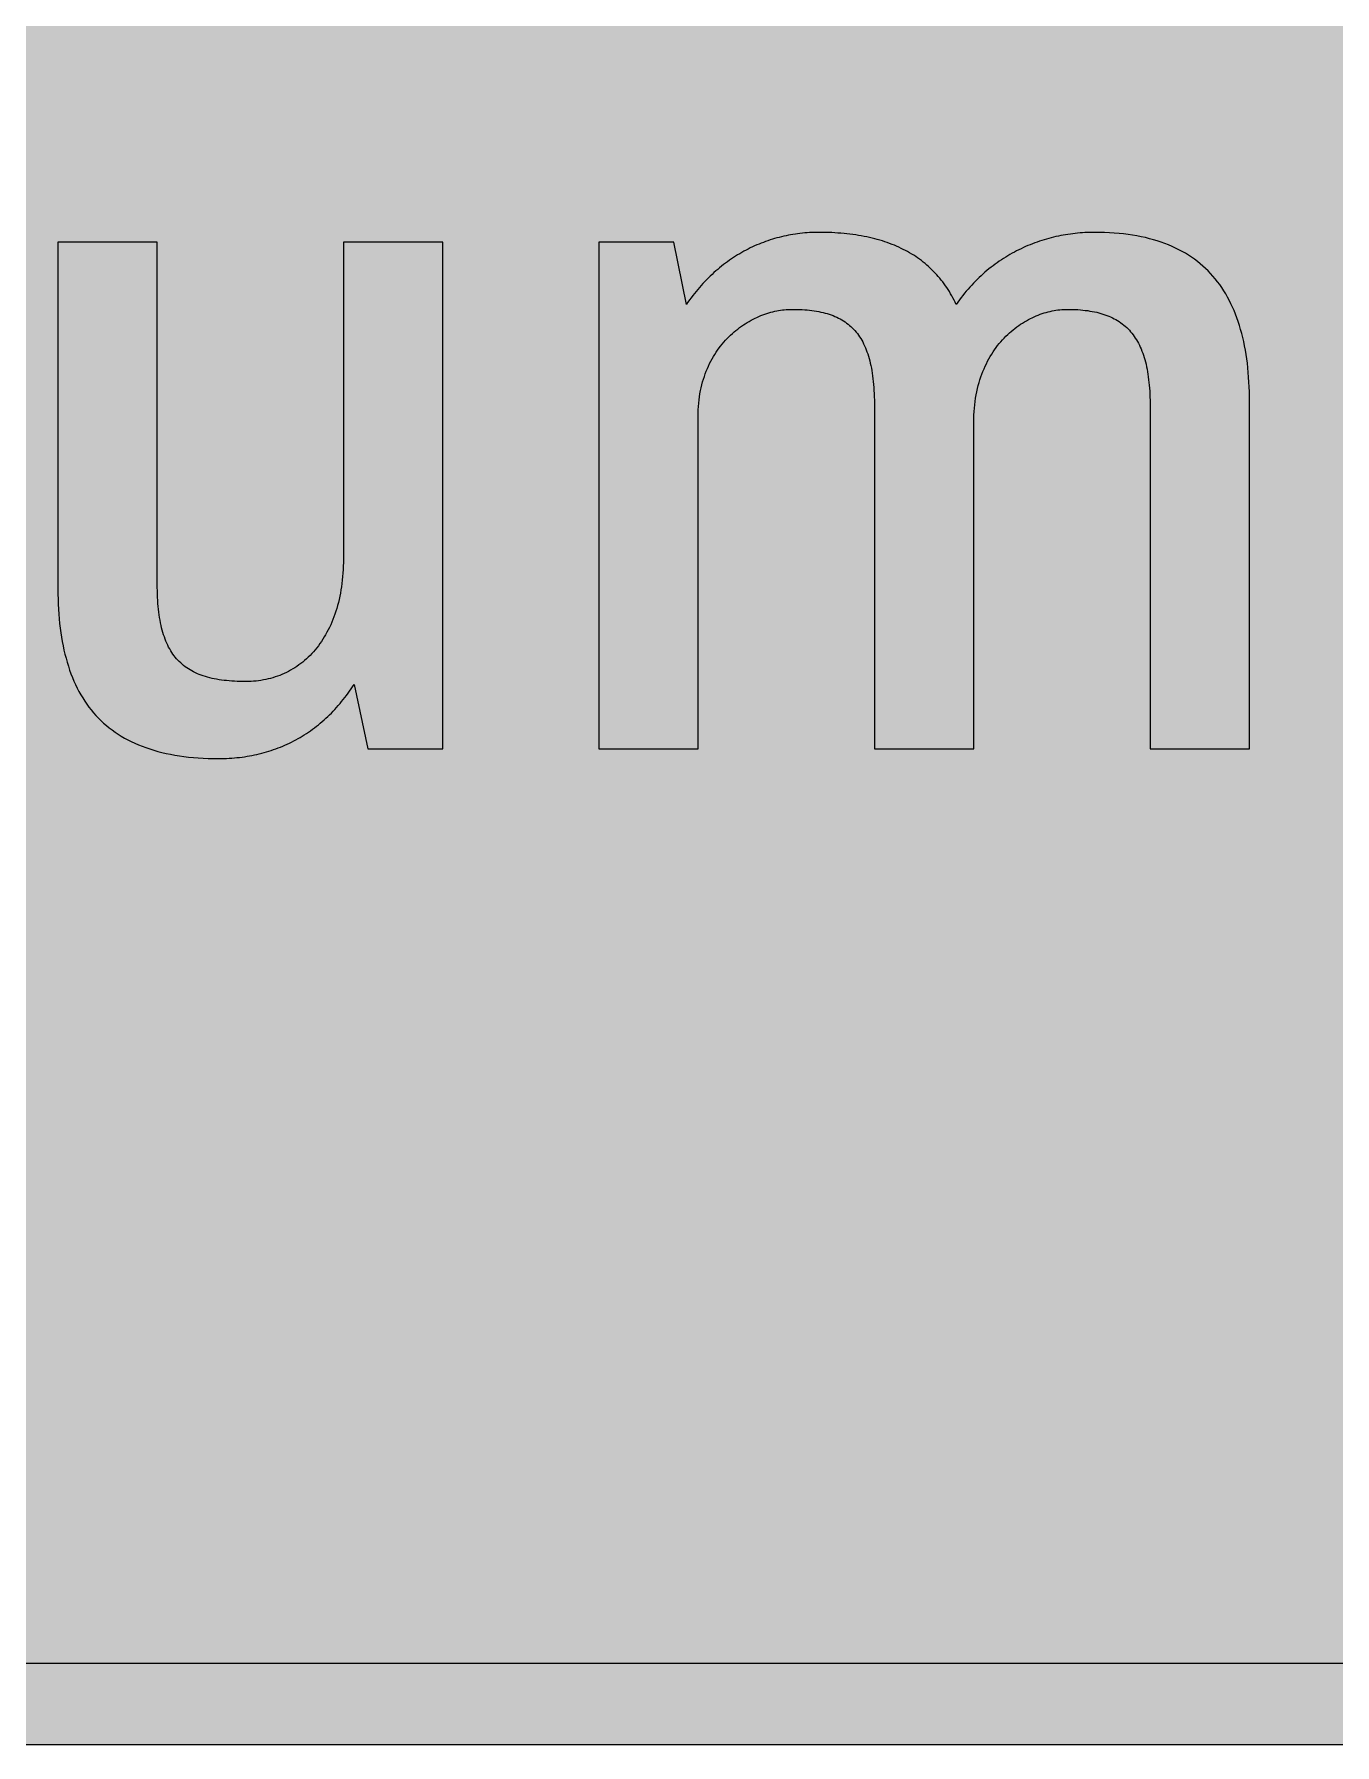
# Model space of a CAD drawing. Header units: millimetres. Extents: x 0 to 318, y 0 to 212.
# Drawn here: x 70 to 154.7, y 0.1 to 111.5 of the extents above; entities that cross this region are included whole.
import ezdxf

# ---------------------------------------------------------------- set-up
doc = ezdxf.new("R2010")
doc.units = ezdxf.units.MM

msp = doc.modelspace()

# ---------------------------------------------------------------- hatches: boundary and pattern name
for color, points in [(254, [(14.1633, 0.0536), (13.9878, 0.0533), (13.8125, 0.0559), (13.6373, 0.061), (13.462, 0.0686), (13.2893, 0.0787), (13.114, 0.0914), (12.9413, 0.1041), (12.7686, 0.1219), (12.5959, 0.1397), (12.4231, 0.16), (12.2504, 0.1829), (12.0777, 0.2057), (11.9075, 0.2337), (11.7373, 0.2616), (11.5672, 0.2921), (11.397, 0.3251), (11.2268, 0.3607), (11.0592, 0.3988), (10.8915, 0.4369), (10.7239, 0.4775), (10.5562, 0.5207), (10.3886, 0.5664), (10.2235, 0.6121), (10.0584, 0.6629), (9.8933, 0.7137), (9.7307, 0.7671), (9.5682, 0.8204), (9.4056, 0.8788), (9.2431, 0.9373), (9.083, 0.9982), (8.923, 1.0617), (8.763, 1.1252), (8.6055, 1.1938), (8.4455, 1.2624), (8.2906, 1.331), (8.1331, 1.4046), (7.9781, 1.4783), (7.8232, 1.5545), (7.6708, 1.6332), (7.5184, 1.7145), (7.366, 1.7958), (7.2161, 1.8796), (7.0663, 1.966), (6.919, 2.0523), (6.7716, 2.1438), (6.6243, 2.2352), (6.4795, 2.3266), (6.3348, 2.4232), (6.19, 2.5197), (6.0477, 2.6187), (5.908, 2.7178), (5.7683, 2.8194), (5.6286, 2.9235), (5.4915, 3.0302), (5.3543, 3.1369), (5.2197, 3.2461), (5.0851, 3.3579), (4.953, 3.4722), (4.8209, 3.5865), (4.6914, 3.7033), (4.5644, 3.8202), (4.4348, 3.9395), (4.3104, 4.0615), (4.1859, 4.1859), (4.0615, 4.3104), (3.9395, 4.4348), (3.8202, 4.5618), (3.7033, 4.6914), (3.5865, 4.8209), (3.4722, 4.953), (3.3579, 5.0851), (3.2487, 5.2197), (3.1369, 5.3543), (3.0302, 5.4915), (2.9235, 5.6286), (2.8194, 5.7683), (2.7178, 5.908), (2.6187, 6.0477), (2.5197, 6.19), (2.4232, 6.3348), (2.3266, 6.477), (2.2352, 6.6243), (2.1438, 6.7691), (2.0523, 6.9164), (1.966, 7.0663), (1.8796, 7.2161), (1.7958, 7.366), (1.7145, 7.5184), (1.6332, 7.6708), (1.5545, 7.8232), (1.4783, 7.9781), (1.4046, 8.1331), (1.331, 8.2906), (1.2598, 8.4455), (1.1913, 8.603), (1.1252, 8.763), (1.0592, 8.923), (0.9982, 9.083), (0.9373, 9.2431), (0.8763, 9.4056), (0.8204, 9.5682), (0.7645, 9.7307), (0.7112, 9.8933), (0.6604, 10.0584), (0.6121, 10.2235), (0.5639, 10.3911), (0.5207, 10.5562), (0.4775, 10.7239), (0.4343, 10.8915), (0.3962, 11.0592), (0.3607, 11.2268), (0.3251, 11.397), (0.2921, 11.5672), (0.2616, 11.7373), (0.2311, 11.9075), (0.2057, 12.0802), (0.1803, 12.2504), (0.1575, 12.4231), (0.1372, 12.5959), (0.1194, 12.7686), (0.1041, 12.9413), (0.0889, 13.1166), (0.0787, 13.2893), (0.0686, 13.4645), (0.061, 13.6373), (0.0559, 13.8125), (0.0508, 13.9878), (0.0508, 14.163), (0.0522, 197.6092), (0.0508, 197.7822), (0.0559, 197.9574), (0.061, 198.1327), (0.0686, 198.308), (0.0787, 198.4807), (0.0889, 198.6559), (0.1041, 198.8287), (0.1194, 199.0014), (0.1372, 199.1741), (0.1575, 199.3468), (0.1803, 199.5195), (0.2057, 199.6923), (0.2311, 199.8624), (0.2616, 200.0326), (0.2921, 200.2028), (0.3251, 200.373), (0.3607, 200.5432), (0.3962, 200.7108), (0.4343, 200.8784), (0.4775, 201.0461), (0.5207, 201.2137), (0.5639, 201.3814), (0.6121, 201.5465), (0.6604, 201.7116), (0.7112, 201.8767), (0.7645, 202.0392), (0.8204, 202.2018), (0.8763, 202.3643), (0.9373, 202.5269), (0.9982, 202.6869), (1.0592, 202.8469), (1.1252, 203.007), (1.1913, 203.1644), (1.2598, 203.3245), (1.331, 203.4794), (1.4046, 203.6369), (1.4783, 203.7918), (1.5545, 203.9468), (1.6332, 204.0992), (1.7145, 204.2516), (1.7958, 204.404), (1.8796, 204.5538), (1.966, 204.7037), (2.0523, 204.851), (2.1438, 204.9983), (2.2352, 205.1456), (2.3266, 205.2904), (2.4232, 205.4352), (2.5197, 205.58), (2.6187, 205.7222), (2.7178, 205.8619), (2.8194, 206.0016), (2.9235, 206.1413), (3.0302, 206.2785), (3.1369, 206.4156), (3.2487, 206.5503), (3.3579, 206.6849), (3.4722, 206.817), (3.5865, 206.949), (3.7033, 207.0786), (3.8202, 207.2056), (3.9395, 207.3351), (4.0615, 207.4596), (4.1859, 207.584), (4.3104, 207.7085), (4.4348, 207.8304), (4.5644, 207.9498), (4.6914, 208.0666), (4.8209, 208.1835), (4.953, 208.2978), (5.0851, 208.4121), (5.2197, 208.5213), (5.3543, 208.6331), (5.4915, 208.7397), (5.6286, 208.8464), (5.7683, 208.9506), (5.908, 209.0522), (6.0477, 209.1512), (6.19, 209.2503), (6.3348, 209.3468), (6.4795, 209.4433), (6.6243, 209.5348), (6.7716, 209.6262), (6.919, 209.7176), (7.0663, 209.804), (7.2161, 209.8904), (7.366, 209.9742), (7.5184, 210.0555), (7.6708, 210.1367), (7.8232, 210.2155), (7.9781, 210.2917), (8.1331, 210.3653), (8.2906, 210.439), (8.4455, 210.5101), (8.6055, 210.5787), (8.763, 210.6447), (8.923, 210.7108), (9.083, 210.7717), (9.2431, 210.8327), (9.4056, 210.8937), (9.5682, 210.9495), (9.7307, 211.0054), (9.8933, 211.0588), (10.0584, 211.1096), (10.2235, 211.1578), (10.3886, 211.2061), (10.5562, 211.2493), (10.7239, 211.2924), (10.8915, 211.3356), (11.0592, 211.3737), (11.2268, 211.4093), (11.397, 211.4448), (11.5672, 211.4779), (11.7373, 211.5083), (11.9075, 211.5388), (12.0777, 211.5642), (12.2504, 211.5896), (12.4231, 211.6125), (12.5959, 211.6328), (12.7686, 211.6506), (12.9413, 211.6658), (13.114, 211.6811), (13.2893, 211.6912), (13.462, 211.7014), (13.6373, 211.709), (13.8125, 211.7141), (13.9878, 211.7192), (14.163, 211.7192), (303.4411, 211.7203), (303.6164, 211.7192), (303.7891, 211.7141), (303.9643, 211.709), (304.1396, 211.7014), (304.3149, 211.6912), (304.4876, 211.6811), (304.6603, 211.6658), (304.8356, 211.6506), (305.0083, 211.6328), (305.181, 211.6125), (305.3512, 211.5896), (305.5239, 211.5642), (305.6941, 211.5388), (305.8668, 211.5083), (306.037, 211.4779), (306.2072, 211.4448), (306.3748, 211.4093), (306.545, 211.3737), (306.7126, 211.3356), (306.8803, 211.2924), (307.0479, 211.2493), (307.213, 211.2061), (307.3781, 211.1578), (307.5432, 211.1096), (307.7083, 211.0588), (307.8734, 211.0054), (308.036, 210.9495), (308.1985, 210.8937), (308.3611, 210.8327), (308.5211, 210.7717), (308.6811, 210.7108), (308.8411, 210.6447), (308.9986, 210.5787), (309.1561, 210.5101), (309.3136, 210.439), (309.4711, 210.3653), (309.626, 210.2917), (309.7784, 210.2155), (309.9333, 210.1367), (310.0857, 210.0555), (310.2381, 209.9742), (310.388, 209.8904), (310.5379, 209.804), (310.6852, 209.7176), (310.8325, 209.6262), (310.9798, 209.5348), (311.1246, 209.4433), (311.2694, 209.3468), (311.4116, 209.2503), (311.5539, 209.1512), (311.6961, 209.0522), (311.8358, 208.9506), (311.9755, 208.8464), (312.1127, 208.7397), (312.2473, 208.6331), (312.3844, 208.5213), (312.5165, 208.4121), (312.6511, 208.2978), (312.7807, 208.1835), (312.9128, 208.0666), (313.0398, 207.9498), (313.1668, 207.8304), (313.2938, 207.7085), (313.4182, 207.584), (313.5427, 207.4596), (313.6621, 207.3351), (313.784, 207.2056), (313.9008, 207.0786), (314.0177, 206.949), (314.132, 206.817), (314.2463, 206.6849), (314.3555, 206.5503), (314.4647, 206.4156), (314.5739, 206.2785), (314.6781, 206.1413), (314.7822, 206.0016), (314.8863, 205.8619), (314.9854, 205.7222), (315.0845, 205.58), (315.181, 205.4352), (315.275, 205.2904), (315.3689, 205.1456), (315.4604, 204.9983), (315.5493, 204.851), (315.6382, 204.7037), (315.7245, 204.5538), (315.8084, 204.404), (315.8896, 204.2516), (315.9684, 204.0992), (316.0471, 203.9468), (316.1233, 203.7918), (316.1995, 203.6369), (316.2706, 203.4794), (316.3418, 203.3245), (316.4103, 203.1644), (316.4764, 203.007), (316.5424, 202.8469), (316.6059, 202.6869), (316.6669, 202.5269), (316.7253, 202.3643), (316.7812, 202.2018), (316.8371, 202.0392), (316.8904, 201.8767), (316.9412, 201.7116), (316.9895, 201.5465), (317.0377, 201.3814), (317.0834, 201.2137), (317.1266, 201.0461), (317.1673, 200.8784), (317.2054, 200.7108), (317.2435, 200.5432), (317.2765, 200.373), (317.3095, 200.2028), (317.34, 200.0326), (317.3705, 199.8624), (317.3959, 199.6923), (317.4213, 199.5195), (317.4441, 199.3468), (317.4644, 199.1741), (317.4822, 199.0014), (317.4975, 198.8287), (317.5127, 198.6559), (317.5229, 198.4807), (317.533, 198.308), (317.5406, 198.1327), (317.5457, 197.9574), (317.5508, 197.7822), (317.5508, 197.6069), (317.5522, 14.1647), (317.5508, 13.9878), (317.5457, 13.8125), (317.5406, 13.6373), (317.533, 13.4645), (317.5229, 13.2893), (317.5127, 13.1166), (317.4975, 12.9413), (317.4822, 12.7686), (317.4644, 12.5959), (317.4441, 12.4231), (317.4213, 12.2504), (317.3959, 12.0802), (317.3705, 11.9075), (317.34, 11.7373), (317.3095, 11.5672), (317.2765, 11.397), (317.2435, 11.2268), (317.2054, 11.0592), (317.1673, 10.8915), (317.1266, 10.7239), (317.0834, 10.5562), (317.0377, 10.3911), (316.9895, 10.2235), (316.9412, 10.0584), (316.8904, 9.8933), (316.8371, 9.7307), (316.7812, 9.5682), (316.7253, 9.4056), (316.6669, 9.2431), (316.6059, 9.083), (316.5424, 8.923), (316.4764, 8.763), (316.4103, 8.603), (316.3418, 8.4455), (316.2706, 8.2906), (316.1995, 8.1331), (316.1233, 7.9781), (316.0471, 7.8232), (315.9684, 7.6708), (315.8896, 7.5184), (315.8084, 7.366), (315.7245, 7.2161), (315.6382, 7.0663), (315.5493, 6.9164), (315.4604, 6.7691), (315.3689, 6.6243), (315.275, 6.477), (315.181, 6.3348), (315.0845, 6.19), (314.9854, 6.0477), (314.8863, 5.908), (314.7822, 5.7683), (314.6781, 5.6286), (314.5739, 5.4915), (314.4647, 5.3543), (314.3555, 5.2197), (314.2463, 5.0851), (314.132, 4.953), (314.0177, 4.8209), (313.9008, 4.6914), (313.784, 4.5618), (313.6621, 4.4348), (313.5427, 4.3104), (313.4182, 4.1859), (313.2938, 4.0615), (313.1668, 3.9395), (313.0398, 3.8202), (312.9128, 3.7033), (312.7807, 3.5865), (312.6511, 3.4722), (312.5165, 3.3579), (312.3844, 3.2461), (312.2473, 3.1369), (312.1127, 3.0302), (311.9755, 2.9235), (311.8358, 2.8194), (311.6961, 2.7178), (311.5539, 2.6187), (311.4116, 2.5197), (311.2694, 2.4232), (311.1246, 2.3266), (310.9798, 2.2352), (310.8325, 2.1438), (310.6852, 2.0523), (310.5379, 1.966), (310.388, 1.8796), (310.2381, 1.7958), (310.0857, 1.7145), (309.9333, 1.6332), (309.7784, 1.5545), (309.626, 1.4783), (309.4711, 1.4046), (309.3136, 1.331), (309.1561, 1.2624), (308.9986, 1.1938), (308.8411, 1.1252), (308.6811, 1.0617), (308.5211, 0.9982), (308.3611, 0.9373), (308.1985, 0.8788), (308.036, 0.8204), (307.8734, 0.7671), (307.7083, 0.7137), (307.5432, 0.6629), (307.3781, 0.6121), (307.213, 0.5664), (307.0479, 0.5207), (306.8803, 0.4775), (306.7126, 0.4369), (306.545, 0.3988), (306.3748, 0.3607), (306.2072, 0.3251), (306.037, 0.2921), (305.8668, 0.2616), (305.6941, 0.2337), (305.5239, 0.2057), (305.3512, 0.1829), (305.181, 0.16), (305.0083, 0.1397), (304.8356, 0.1219), (304.6603, 0.1041), (304.4876, 0.0914), (304.3149, 0.0787), (304.1396, 0.0686), (303.9643, 0.061), (303.7891, 0.0559), (303.6164, 0.0533), (303.4411, 0.0533)]), (144, [(14.1633, 5.3453), (13.9344, 5.3467), (13.7084, 5.3543), (13.4849, 5.3696), (13.2613, 5.3899), (13.0378, 5.4153), (12.8194, 5.4458), (12.6009, 5.4813), (12.385, 5.522), (12.1717, 5.5702), (11.9583, 5.621), (11.7475, 5.6794), (11.5392, 5.7404), (11.3335, 5.8064), (11.1303, 5.8801), (10.9296, 5.9563), (10.729, 6.0376), (10.5334, 6.1239), (10.3378, 6.2128), (10.1473, 6.3094), (9.9593, 6.4084), (9.7714, 6.5126), (9.5885, 6.6218), (9.4082, 6.7335), (9.2304, 6.8504), (9.0576, 6.9698), (8.8849, 7.0968), (8.7173, 7.2238), (8.5522, 7.3584), (8.3896, 7.4955), (8.2321, 7.6352), (8.0772, 7.78), (7.9273, 7.9273), (7.7775, 8.0772), (7.6352, 8.2321), (7.493, 8.3922), (7.3558, 8.5522), (7.2238, 8.7173), (7.0942, 8.8875), (6.9698, 9.0576), (6.8504, 9.2329), (6.7335, 9.4107), (6.6192, 9.591), (6.5126, 9.7739), (6.4084, 9.9593), (6.3068, 10.1473), (6.2128, 10.3403), (6.1214, 10.5334), (6.035, 10.7315), (5.9538, 10.9296), (5.8776, 11.1303), (5.8064, 11.3335), (5.7404, 11.5418), (5.6769, 11.75), (5.621, 11.9583), (5.5677, 12.1717), (5.522, 12.385), (5.4813, 12.6009), (5.4432, 12.8194), (5.4127, 13.0404), (5.3873, 13.2613), (5.3696, 13.4849), (5.3543, 13.7084), (5.3467, 13.937), (5.3416, 14.163), (5.3439, 197.6092), (5.3467, 197.8355), (5.3543, 198.0616), (5.3696, 198.2851), (5.3873, 198.5086), (5.4127, 198.7321), (5.4432, 198.9506), (5.4813, 199.169), (5.522, 199.3849), (5.5677, 199.5983), (5.621, 199.8116), (5.6769, 200.0225), (5.7404, 200.2307), (5.8064, 200.4365), (5.8776, 200.6397), (5.9538, 200.8403), (6.035, 201.041), (6.1214, 201.2366), (6.2128, 201.4322), (6.3068, 201.6227), (6.4084, 201.8106), (6.5126, 201.9986), (6.6192, 202.1815), (6.7335, 202.3618), (6.8504, 202.5396), (6.9698, 202.7123), (7.0942, 202.885), (7.2238, 203.0527), (7.3558, 203.2178), (7.493, 203.3803), (7.6352, 203.5378), (7.7775, 203.6928), (7.9273, 203.8426), (8.0772, 203.9925), (8.2321, 204.1347), (8.3896, 204.277), (8.5522, 204.4141), (8.7173, 204.5462), (8.8849, 204.6757), (9.0576, 204.8002), (9.2304, 204.9196), (9.4082, 205.0364), (9.5885, 205.1507), (9.7714, 205.2574), (9.9593, 205.3615), (10.1473, 205.4631), (10.3378, 205.5571), (10.5334, 205.6486), (10.729, 205.7349), (10.9296, 205.8162), (11.1303, 205.8924), (11.3335, 205.9635), (11.5392, 206.0296), (11.7475, 206.0931), (11.9583, 206.1489), (12.1717, 206.2023), (12.385, 206.248), (12.6009, 206.2886), (12.8194, 206.3267), (13.0378, 206.3572), (13.2613, 206.3826), (13.4849, 206.4004), (13.7084, 206.4156), (13.9344, 206.4233), (14.163, 206.4283), (303.4411, 206.4286), (303.6672, 206.4233), (303.8932, 206.4156), (304.1193, 206.4004), (304.3428, 206.3826), (304.5638, 206.3572), (304.7822, 206.3267), (305.0007, 206.2886), (305.2166, 206.248), (305.4325, 206.2023), (305.6433, 206.1489), (305.8541, 206.0931), (306.0624, 206.0296), (306.2681, 205.9635), (306.4713, 205.8924), (306.6745, 205.8162), (306.8726, 205.7349), (307.0708, 205.6486), (307.2638, 205.5571), (307.4543, 205.4631), (307.6448, 205.3615), (307.8302, 205.2574), (308.0131, 205.1507), (308.1934, 205.0364), (308.3712, 204.9196), (308.5465, 204.8002), (308.7167, 204.6757), (308.8843, 204.5462), (309.0494, 204.4141), (309.212, 204.277), (309.3695, 204.1347), (309.5244, 203.9925), (309.6768, 203.8426), (309.8241, 203.6928), (309.9689, 203.5378), (310.1086, 203.3803), (310.2458, 203.2178), (310.3778, 203.0527), (310.5074, 202.885), (310.6318, 202.7123), (310.7538, 202.5396), (310.8706, 202.3618), (310.9824, 202.1815), (311.0916, 201.9986), (311.1957, 201.8106), (311.2948, 201.6227), (311.3888, 201.4322), (311.4802, 201.2366), (311.5666, 201.041), (311.6478, 200.8403), (311.724, 200.6397), (311.7952, 200.4365), (311.8637, 200.2307), (311.9247, 200.0225), (311.9806, 199.8116), (312.0339, 199.5983), (312.0796, 199.3849), (312.1203, 199.169), (312.1584, 198.9506), (312.1889, 198.7321), (312.2143, 198.5086), (312.2346, 198.2851), (312.2473, 198.0616), (312.2574, 197.8355), (312.26, 197.6069), (312.2605, 14.1647), (312.2574, 13.937), (312.2473, 13.7084), (312.2346, 13.4849), (312.2143, 13.2613), (312.1889, 13.0404), (312.1584, 12.8194), (312.1203, 12.6009), (312.0796, 12.385), (312.0339, 12.1717), (311.9806, 11.9583), (311.9247, 11.75), (311.8637, 11.5418), (311.7952, 11.3335), (311.724, 11.1303), (311.6478, 10.9296), (311.5666, 10.7315), (311.4802, 10.5334), (311.3888, 10.3403), (311.2948, 10.1473), (311.1957, 9.9593), (311.0916, 9.7739), (310.9824, 9.591), (310.8706, 9.4107), (310.7538, 9.2329), (310.6318, 9.0576), (310.5074, 8.8875), (310.3778, 8.7173), (310.2458, 8.5522), (310.1086, 8.3922), (309.9689, 8.2321), (309.8241, 8.0772), (309.6768, 7.9273), (309.5244, 7.78), (309.3695, 7.6352), (309.212, 7.4955), (309.0494, 7.3584), (308.8843, 7.2238), (308.7167, 7.0968), (308.5465, 6.9698), (308.3712, 6.8504), (308.1934, 6.7335), (308.0131, 6.6218), (307.8302, 6.5126), (307.6448, 6.4084), (307.4543, 6.3094), (307.2638, 6.2128), (307.0708, 6.1239), (306.8726, 6.0376), (306.6745, 5.9563), (306.4713, 5.8801), (306.2681, 5.8064), (306.0624, 5.7404), (305.8541, 5.6794), (305.6433, 5.621), (305.4325, 5.5702), (305.2166, 5.522), (305.0007, 5.4813), (304.7822, 5.4458), (304.5638, 5.4153), (304.3428, 5.3899), (304.1193, 5.3696), (303.8932, 5.3543), (303.6672, 5.3467), (303.4411, 5.3442)]), (254, [(131.2125, 64.9647), (131.2125, 86.2358), (131.2139, 86.4743), (131.2215, 86.708), (131.2342, 86.9391), (131.252, 87.1652), (131.2748, 87.3862), (131.3002, 87.6046), (131.3332, 87.818), (131.3688, 88.0288), (131.4094, 88.2345), (131.4552, 88.4352), (131.5034, 88.6308), (131.5568, 88.8238), (131.6126, 89.0143), (131.6736, 89.1972), (131.7371, 89.3801), (131.8057, 89.5553), (131.8793, 89.728), (131.953, 89.8982), (132.0317, 90.0608), (132.113, 90.2233), (132.1994, 90.3783), (132.2857, 90.5332), (132.3772, 90.6805), (132.4712, 90.8253), (132.5651, 90.9676), (132.6642, 91.1047), (132.7658, 91.2368), (132.8699, 91.3663), (132.9766, 91.4933), (133.0833, 91.6153), (133.1951, 91.7321), (133.3068, 91.8464), (133.4211, 91.9582), (133.5354, 92.0648), (133.6548, 92.1664), (133.7716, 92.2655), (133.8936, 92.362), (134.0155, 92.4535), (134.1374, 92.5424), (134.2619, 92.6262), (134.3863, 92.7075), (134.5133, 92.7862), (134.6403, 92.8599), (134.7673, 92.9284), (134.8969, 92.9945), (135.0239, 93.058), (135.1534, 93.1189), (135.2829, 93.1748), (135.4125, 93.2256), (135.542, 93.2764), (135.6716, 93.3196), (135.8011, 93.3628), (135.9306, 93.4009), (136.0602, 93.4364), (136.1872, 93.4669), (136.3167, 93.4949), (136.4437, 93.5203), (136.5682, 93.5431), (136.6952, 93.5609), (136.8196, 93.5761), (136.9441, 93.5863), (137.066, 93.5939), (137.1879, 93.599), (137.3073, 93.6015), (137.4826, 93.6015), (137.6578, 93.5965), (137.828, 93.5888), (137.9957, 93.5812), (138.1582, 93.5685), (138.3208, 93.5533), (138.4783, 93.5355), (138.6332, 93.5152), (138.7831, 93.4923), (138.9329, 93.4669), (139.0777, 93.439), (139.2199, 93.4085), (139.3596, 93.3729), (139.4943, 93.3348), (139.6263, 93.2967), (139.7584, 93.2536), (139.8854, 93.2053), (140.0073, 93.157), (140.1293, 93.1062), (140.2461, 93.0504), (140.3629, 92.9919), (140.4747, 92.931), (140.5839, 92.8649), (140.6881, 92.7989), (140.7922, 92.7278), (140.8913, 92.6541), (140.9903, 92.5754), (141.0843, 92.4966), (141.1757, 92.4128), (141.2646, 92.3239), (141.351, 92.235), (141.4348, 92.141), (141.5136, 92.0445), (141.5923, 91.9429), (141.6685, 91.8413), (141.7396, 91.7321), (141.8082, 91.6229), (141.8768, 91.5086), (141.9403, 91.3917), (142.0012, 91.2698), (142.0597, 91.1454), (142.1155, 91.0184), (142.1689, 90.8863), (142.2197, 90.7517), (142.2679, 90.612), (142.3137, 90.4697), (142.3568, 90.3224), (142.3975, 90.1725), (142.4356, 90.0201), (142.4686, 89.8627), (142.5016, 89.7001), (142.5321, 89.535), (142.56, 89.3674), (142.5854, 89.1946), (142.6083, 89.0168), (142.6286, 88.8365), (142.6464, 88.6536), (142.6616, 88.4657), (142.6743, 88.2726), (142.6845, 88.077), (142.6947, 87.8764), (142.6997, 87.6732), (142.7023, 87.4649), (142.7048, 87.2515), (142.7057, 64.9647), (149.1823, 64.9647), (149.1823, 87.57), (149.1793, 87.8992), (149.1717, 88.2269), (149.1615, 88.5469), (149.1463, 88.8644), (149.1259, 89.1769), (149.1005, 89.4842), (149.0726, 89.7865), (149.0396, 90.0862), (149.0015, 90.3783), (148.9583, 90.6678), (148.91, 90.9498), (148.8592, 91.2292), (148.8008, 91.5035), (148.7399, 91.7727), (148.6738, 92.0369), (148.6027, 92.296), (148.529, 92.55), (148.4478, 92.7989), (148.3614, 93.0427), (148.2725, 93.284), (148.176, 93.5177), (148.0769, 93.7463), (147.9728, 93.9698), (147.861, 94.1908), (147.7467, 94.4042), (147.6273, 94.6125), (147.5029, 94.8182), (147.3708, 95.0163), (147.2362, 95.2094), (147.0965, 95.3999), (146.9517, 95.5827), (146.7993, 95.7605), (146.6444, 95.9333), (146.4818, 96.1009), (146.3167, 96.2635), (146.144, 96.4209), (145.9687, 96.5733), (145.7858, 96.7207), (145.5979, 96.8604), (145.4048, 96.9975), (145.2067, 97.1271), (145.001, 97.2541), (144.7927, 97.3734), (144.5768, 97.4877), (144.3584, 97.597), (144.1323, 97.7011), (143.9012, 97.7976), (143.6624, 97.8916), (143.4211, 97.978), (143.1722, 98.0618), (142.9182, 98.138), (142.6566, 98.2066), (142.3924, 98.2726), (142.1206, 98.3336), (141.8438, 98.3869), (141.5618, 98.4352), (141.2723, 98.4783), (140.9776, 98.5139), (140.6779, 98.5469), (140.3706, 98.5723), (140.0581, 98.5926), (139.7406, 98.6053), (139.4155, 98.6155), (139.0853, 98.618), (138.9278, 98.6155), (138.7704, 98.613), (138.6129, 98.6079), (138.4529, 98.6003), (138.2954, 98.5901), (138.1379, 98.5799), (137.9804, 98.5647), (137.8229, 98.5495), (137.6655, 98.5291), (137.508, 98.5088), (137.3505, 98.486), (137.193, 98.4606), (137.0381, 98.4352), (136.8806, 98.4047), (136.7257, 98.3742), (136.5682, 98.3386), (136.4132, 98.3031), (136.2583, 98.265), (136.1034, 98.2243), (135.951, 98.1812), (135.796, 98.1354), (135.6436, 98.0872), (135.4912, 98.0364), (135.3388, 97.9856), (135.1864, 97.9297), (135.0366, 97.8738), (134.8867, 97.8129), (134.7368, 97.7519), (134.5895, 97.6884), (134.4422, 97.6224), (134.2949, 97.5538), (134.1476, 97.4827), (134.0028, 97.409), (133.858, 97.3328), (133.7132, 97.2541), (133.571, 97.1753), (133.4287, 97.0915), (133.289, 97.0077), (133.1493, 96.9188), (133.0096, 96.8273), (132.8725, 96.7359), (132.7353, 96.6419), (132.6007, 96.5429), (132.4661, 96.4438), (132.334, 96.3422), (132.2019, 96.2355), (132.0698, 96.1288), (131.9403, 96.0196), (131.8133, 95.9079), (131.6863, 95.791), (131.5618, 95.6742), (131.4374, 95.5548), (131.3129, 95.4329), (131.1935, 95.3084), (131.0742, 95.1814), (130.9548, 95.0493), (130.8379, 94.9173), (130.7236, 94.7826), (130.6093, 94.6455), (130.4976, 94.5058), (130.3884, 94.3635), (130.2791, 94.2162), (130.1725, 94.0689), (130.0683, 93.919), (129.9972, 94.0638), (129.9261, 94.2061), (129.8524, 94.3458), (129.7762, 94.4855), (129.6975, 94.6201), (129.6187, 94.7547), (129.5349, 94.8842), (129.4511, 95.0138), (129.3647, 95.1408), (129.2758, 95.2652), (129.1844, 95.3872), (129.0904, 95.5091), (128.9964, 95.6259), (128.8974, 95.7402), (128.7983, 95.8545), (128.6967, 95.9663), (128.59, 96.0755), (128.4834, 96.1822), (128.3767, 96.2863), (128.2649, 96.3879), (128.1506, 96.487), (128.0363, 96.5835), (127.9195, 96.68), (127.7976, 96.774), (127.6756, 96.8629), (127.5512, 96.9518), (127.4242, 97.0382), (127.2972, 97.122), (127.1651, 97.2033), (127.0305, 97.282), (126.8959, 97.3607), (126.7587, 97.4344), (126.6165, 97.5081), (126.4742, 97.5766), (126.3294, 97.6452), (126.1821, 97.7113), (126.0348, 97.7748), (125.8824, 97.8357), (125.7275, 97.8941), (125.5725, 97.9526), (125.4125, 98.0059), (125.2525, 98.0567), (125.0874, 98.1075), (124.9223, 98.1558), (124.7546, 98.1989), (124.5845, 98.2421), (124.4117, 98.2828), (124.2365, 98.3209), (124.0587, 98.3564), (123.8809, 98.3894), (123.698, 98.4225), (123.5126, 98.4504), (123.3272, 98.4783), (123.1367, 98.5012), (122.9462, 98.5241), (122.7531, 98.5444), (122.555, 98.5596), (122.3569, 98.5749), (122.1562, 98.5876), (121.953, 98.6003), (121.7473, 98.6079), (121.539, 98.613), (121.3282, 98.6155), (121.1148, 98.618), (120.9599, 98.6155), (120.8049, 98.613), (120.65, 98.6079), (120.4976, 98.6003), (120.3427, 98.5901), (120.1903, 98.5774), (120.0379, 98.5622), (119.8829, 98.5469), (119.7305, 98.5266), (119.5807, 98.5063), (119.4283, 98.4809), (119.2759, 98.4555), (119.126, 98.4275), (118.9761, 98.3971), (118.8263, 98.364), (118.6764, 98.331), (118.5266, 98.2929), (118.3792, 98.2523), (118.2294, 98.2116), (118.0846, 98.1685), (117.9373, 98.1202), (117.79, 98.0719), (117.6452, 98.0211), (117.5004, 97.9678), (117.3556, 97.9119), (117.2134, 97.8535), (117.0711, 97.7951), (116.9289, 97.7316), (116.7867, 97.6681), (116.647, 97.5995), (116.5073, 97.5309), (116.3676, 97.4598), (116.2304, 97.3836), (116.0932, 97.3074), (115.9561, 97.2287), (115.8215, 97.1474), (115.6868, 97.0661), (115.5522, 96.9797), (115.4201, 96.8908), (115.2881, 96.8019), (115.1585, 96.708), (115.029, 96.614), (114.8994, 96.5149), (114.7724, 96.4159), (114.648, 96.3143), (114.521, 96.2076), (114.3965, 96.1009), (114.2746, 95.9917), (114.1527, 95.8799), (114.0308, 95.7656), (113.9114, 95.6513), (113.7945, 95.5319), (113.6777, 95.41), (113.5609, 95.2856), (113.4466, 95.1611), (113.3348, 95.0316), (113.223, 94.902), (113.1113, 94.7674), (113.0021, 94.6328), (112.8954, 94.4956), (112.7887, 94.3534), (112.6846, 94.2111), (112.5804, 94.0664), (112.4788, 93.919), (111.6542, 97.9837), (106.765, 97.9837), (106.765, 64.9647), (113.2417, 64.9647), (113.2417, 86.6175), (113.2434, 86.8401), (113.251, 87.061), (113.2637, 87.2769), (113.2815, 87.4903), (113.3043, 87.6986), (113.3323, 87.9043), (113.3653, 88.105), (113.4008, 88.3031), (113.4415, 88.4961), (113.4872, 88.6841), (113.538, 88.8721), (113.5913, 89.0524), (113.6498, 89.2302), (113.7107, 89.4055), (113.7768, 89.5756), (113.8453, 89.7433), (113.9165, 89.9058), (113.9927, 90.0659), (114.0739, 90.2233), (114.1552, 90.3757), (114.2416, 90.5231), (114.3305, 90.6678), (114.4219, 90.8101), (114.5159, 90.9472), (114.6124, 91.0819), (114.714, 91.2114), (114.8156, 91.3384), (114.9198, 91.4629), (115.0264, 91.5822), (115.1357, 91.6965), (115.2474, 91.8108), (115.3592, 91.9175), (115.476, 92.0242), (115.5903, 92.1258), (115.7097, 92.2249), (115.8291, 92.3188), (115.951, 92.4103), (116.0729, 92.4992), (116.1948, 92.583), (116.3193, 92.6643), (116.4438, 92.7405), (116.5708, 92.8167), (116.6978, 92.8853), (116.8248, 92.9538), (116.9543, 93.0173), (117.0813, 93.0783), (117.2108, 93.1342), (117.3404, 93.1901), (117.4674, 93.2383), (117.5969, 93.2866), (117.7265, 93.3298), (117.8535, 93.3704), (117.983, 93.4085), (118.11, 93.4415), (118.237, 93.472), (118.364, 93.4999), (118.4885, 93.5228), (118.6129, 93.5431), (118.7374, 93.5609), (118.8593, 93.5761), (118.9812, 93.5863), (119.1006, 93.5965), (119.22, 93.599), (119.3368, 93.6015), (119.5146, 93.6015), (119.6873, 93.5965), (119.8575, 93.5914), (120.0252, 93.5838), (120.1903, 93.5711), (120.3503, 93.5584), (120.5078, 93.5431), (120.6627, 93.5253), (120.8151, 93.5025), (120.9624, 93.4796), (121.1072, 93.4517), (121.2494, 93.4237), (121.3891, 93.3907), (121.5238, 93.3577), (121.6584, 93.3196), (121.7879, 93.279), (121.9149, 93.2358), (122.0394, 93.1901), (122.1588, 93.1393), (122.2781, 93.0885), (122.3924, 93.0326), (122.5042, 92.9742), (122.6134, 92.9132), (122.7201, 92.8472), (122.8217, 92.7811), (122.9233, 92.71), (123.0198, 92.6338), (123.1138, 92.5576), (123.2052, 92.4763), (123.2941, 92.3925), (123.3805, 92.3036), (123.4643, 92.2122), (123.5456, 92.1182), (123.6218, 92.0191), (123.698, 91.9175), (123.7691, 91.8134), (123.8402, 91.7042), (123.9063, 91.5899), (123.9698, 91.473), (124.0307, 91.3536), (124.0892, 91.2292), (124.145, 91.1022), (124.1984, 90.9701), (124.2492, 90.8355), (124.2974, 90.6958), (124.3432, 90.551), (124.3863, 90.4037), (124.427, 90.2538), (124.4651, 90.0963), (124.5006, 89.9389), (124.5337, 89.7738), (124.5641, 89.6061), (124.5895, 89.4334), (124.6149, 89.2581), (124.6378, 89.0778), (124.6581, 88.8924), (124.6759, 88.7019), (124.6911, 88.5088), (124.7064, 88.3107), (124.7165, 88.1075), (124.7242, 87.9018), (124.7292, 87.6884), (124.7343, 87.4725), (124.7343, 87.2515), (124.7359, 64.9647)]), (254, [(71.5215, 97.9837), (71.5215, 75.3784), (71.5213, 75.0392), (71.5289, 74.709), (71.5416, 74.3814), (71.5569, 74.0613), (71.5772, 73.7438), (71.6026, 73.4314), (71.6331, 73.1266), (71.6686, 72.8243), (71.7067, 72.5272), (71.7525, 72.2376), (71.8007, 71.9506), (71.8566, 71.6686), (71.915, 71.3943), (71.9785, 71.1225), (72.0471, 70.8584), (72.1208, 70.5968), (72.1995, 70.3428), (72.2833, 70.0913), (72.3722, 69.8475), (72.4662, 69.6062), (72.5653, 69.3725), (72.6694, 69.1439), (72.7786, 68.9178), (72.8929, 68.6994), (73.0123, 68.486), (73.1368, 68.2777), (73.2663, 68.0745), (73.4035, 67.8764), (73.5432, 67.6834), (73.6879, 67.498), (73.8403, 67.3151), (73.9978, 67.1373), (74.1578, 66.9671), (74.3255, 66.7995), (74.4982, 66.6394), (74.6785, 66.4845), (74.8614, 66.3346), (75.0494, 66.1899), (75.245, 66.0502), (75.4456, 65.9155), (75.6514, 65.786), (75.8647, 65.6641), (76.0806, 65.5447), (76.3041, 65.4329), (76.5327, 65.3263), (76.7664, 65.2247), (77.0077, 65.1281), (77.2541, 65.0367), (77.5056, 64.9503), (77.7621, 64.8716), (78.0263, 64.7954), (78.2955, 64.7268), (78.5724, 64.6633), (78.8518, 64.6049), (79.1413, 64.5541), (79.4334, 64.5058), (79.7331, 64.4652), (80.0379, 64.4271), (80.3504, 64.3966), (80.6679, 64.3738), (80.9904, 64.3534), (81.3206, 64.3382), (81.6559, 64.3306), (81.9988, 64.328), (82.1715, 64.3306), (82.3417, 64.3331), (82.5119, 64.3382), (82.6821, 64.3484), (82.8523, 64.3585), (83.0199, 64.3712), (83.185, 64.3865), (83.3526, 64.4042), (83.5177, 64.4246), (83.6803, 64.4474), (83.8454, 64.4728), (84.0054, 64.5008), (84.168, 64.5312), (84.328, 64.5643), (84.488, 64.5973), (84.6455, 64.6354), (84.803, 64.676), (84.9579, 64.7167), (85.1129, 64.7624), (85.2678, 64.8081), (85.4202, 64.8564), (85.5726, 64.9072), (85.725, 64.963), (85.8749, 65.0189), (86.0222, 65.0773), (86.1695, 65.1358), (86.3168, 65.1993), (86.4616, 65.2653), (86.6064, 65.3339), (86.7486, 65.4025), (86.8909, 65.4761), (87.0306, 65.5498), (87.1703, 65.6285), (87.3074, 65.7073), (87.4446, 65.7885), (87.5792, 65.8724), (87.7138, 65.9587), (87.8484, 66.0476), (87.9805, 66.1391), (88.1101, 66.2305), (88.2396, 66.327), (88.3666, 66.4261), (88.4936, 66.5251), (88.6181, 66.6267), (88.7425, 66.7334), (88.8644, 66.8401), (88.9864, 66.9493), (89.1057, 67.0611), (89.2251, 67.1754), (89.342, 67.2897), (89.4563, 67.4091), (89.5706, 67.5284), (89.6849, 67.6529), (89.7941, 67.7774), (89.9058, 67.9044), (90.0125, 68.0339), (90.1192, 68.166), (90.2259, 68.3006), (90.33, 68.4378), (90.4316, 68.5775), (90.5332, 68.7172), (90.6323, 68.8594), (90.7288, 69.0067), (90.8253, 69.154), (91.7152, 64.9647), (96.6047, 64.9647), (96.6047, 97.9837), (90.1277, 97.9837), (90.1277, 77.3462), (90.1243, 77.1042), (90.1192, 76.8706), (90.109, 76.6369), (90.0938, 76.4083), (90.076, 76.1822), (90.0532, 75.9587), (90.0278, 75.7403), (89.9998, 75.5244), (89.9668, 75.3135), (89.9287, 75.1027), (89.8881, 74.8995), (89.8449, 74.6963), (89.7966, 74.4982), (89.7458, 74.3052), (89.6925, 74.1121), (89.6341, 73.9242), (89.5731, 73.7413), (89.5096, 73.5609), (89.441, 73.3831), (89.3699, 73.2104), (89.2962, 73.0402), (89.2175, 72.8751), (89.1388, 72.7126), (89.0549, 72.5526), (88.9686, 72.3976), (88.8797, 72.2478), (88.7882, 72.0979), (88.6917, 71.9557), (88.5952, 71.8134), (88.4936, 71.6788), (88.3895, 71.5442), (88.2853, 71.4172), (88.1761, 71.2902), (88.0643, 71.1683), (87.9526, 71.0514), (87.8357, 70.9371), (87.7164, 70.8279), (87.597, 70.7212), (87.4725, 70.6171), (87.3481, 70.5206), (87.2211, 70.424), (87.0915, 70.3351), (86.9594, 70.2462), (86.8248, 70.165), (86.6877, 70.0837), (86.5505, 70.01), (86.4108, 69.9389), (86.2686, 69.8703), (86.1238, 69.8068), (85.979, 69.7484), (85.8317, 69.6925), (85.6818, 69.6417), (85.532, 69.5935), (85.3796, 69.5503), (85.2246, 69.5122), (85.0697, 69.4766), (84.9122, 69.4461), (84.7547, 69.4182), (84.5947, 69.3953), (84.4347, 69.3776), (84.2721, 69.3623), (84.107, 69.3522), (83.9419, 69.3471), (83.7768, 69.3445), (83.5838, 69.3445), (83.3958, 69.3496), (83.2129, 69.3547), (83.0326, 69.3623), (82.8548, 69.375), (82.6795, 69.3877), (82.5094, 69.403), (82.3443, 69.4207), (82.1792, 69.4436), (82.0191, 69.4665), (81.8642, 69.4919), (81.7093, 69.5223), (81.5619, 69.5528), (81.4146, 69.5884), (81.2724, 69.6265), (81.1327, 69.6671), (80.9955, 69.7103), (80.8634, 69.756), (80.7339, 69.8043), (80.6069, 69.8576), (80.485, 69.9135), (80.3631, 69.9719), (80.2488, 70.0329), (80.1345, 70.0989), (80.0227, 70.165), (79.916, 70.2361), (79.8119, 70.3123), (79.7128, 70.3885), (79.6138, 70.4698), (79.5198, 70.5536), (79.4283, 70.6425), (79.3394, 70.7339), (79.2531, 70.8279), (79.1718, 70.927), (79.0905, 71.0286), (79.0143, 71.1327), (78.9407, 71.2419), (78.8695, 71.3562), (78.8035, 71.4731), (78.7375, 71.5924), (78.6765, 71.7169), (78.6155, 71.8439), (78.5597, 71.976), (78.5063, 72.1106), (78.4555, 72.2503), (78.4073, 72.3951), (78.3615, 72.5424), (78.3209, 72.6923), (78.2803, 72.8472), (78.2422, 73.0072), (78.2091, 73.1723), (78.1761, 73.34), (78.1482, 73.5127), (78.1202, 73.6879), (78.0974, 73.8683), (78.0771, 74.0537), (78.0567, 74.2442), (78.0415, 74.4372), (78.0288, 74.6354), (78.0161, 74.8386), (78.0085, 75.0443), (78.0009, 75.2577), (77.9983, 75.4736), (77.9983, 75.6945), (77.9985, 97.9837)])]:
    msp.add_hatch(color=color).paths.add_polyline_path(points)

# ---------------------------------------------------------------- linework, layer by layer
at = {"color": 254}
for points in [[(131.2125, 64.9647), (131.2125, 86.2358), (131.2139, 86.4743), (131.2215, 86.708), (131.2342, 86.9391), (131.252, 87.1652), (131.2748, 87.3862), (131.3002, 87.6046), (131.3332, 87.818), (131.3688, 88.0288), (131.4094, 88.2345), (131.4552, 88.4352), (131.5034, 88.6308), (131.5568, 88.8238), (131.6126, 89.0143), (131.6736, 89.1972), (131.7371, 89.3801), (131.8057, 89.5553), (131.8793, 89.728), (131.953, 89.8982), (132.0317, 90.0608), (132.113, 90.2233), (132.1994, 90.3783), (132.2857, 90.5332), (132.3772, 90.6805), (132.4712, 90.8253), (132.5651, 90.9676), (132.6642, 91.1047), (132.7658, 91.2368), (132.8699, 91.3663), (132.9766, 91.4933), (133.0833, 91.6153), (133.1951, 91.7321), (133.3068, 91.8464), (133.4211, 91.9582), (133.5354, 92.0648), (133.6548, 92.1664), (133.7716, 92.2655), (133.8936, 92.362), (134.0155, 92.4535), (134.1374, 92.5424), (134.2619, 92.6262), (134.3863, 92.7075), (134.5133, 92.7862), (134.6403, 92.8599), (134.7673, 92.9284), (134.8969, 92.9945), (135.0239, 93.058), (135.1534, 93.1189), (135.2829, 93.1748), (135.4125, 93.2256), (135.542, 93.2764), (135.6716, 93.3196), (135.8011, 93.3628), (135.9306, 93.4009), (136.0602, 93.4364), (136.1872, 93.4669), (136.3167, 93.4949), (136.4437, 93.5203), (136.5682, 93.5431), (136.6952, 93.5609), (136.8196, 93.5761), (136.9441, 93.5863), (137.066, 93.5939), (137.1879, 93.599), (137.3073, 93.6015), (137.4826, 93.6015), (137.6578, 93.5965), (137.828, 93.5888), (137.9957, 93.5812), (138.1582, 93.5685), (138.3208, 93.5533), (138.4783, 93.5355), (138.6332, 93.5152), (138.7831, 93.4923), (138.9329, 93.4669), (139.0777, 93.439), (139.2199, 93.4085), (139.3596, 93.3729), (139.4943, 93.3348), (139.6263, 93.2967), (139.7584, 93.2536), (139.8854, 93.2053), (140.0073, 93.157), (140.1293, 93.1062), (140.2461, 93.0504), (140.3629, 92.9919), (140.4747, 92.931), (140.5839, 92.8649), (140.6881, 92.7989), (140.7922, 92.7278), (140.8913, 92.6541), (140.9903, 92.5754), (141.0843, 92.4966), (141.1757, 92.4128), (141.2646, 92.3239), (141.351, 92.235), (141.4348, 92.141), (141.5136, 92.0445), (141.5923, 91.9429), (141.6685, 91.8413), (141.7396, 91.7321), (141.8082, 91.6229), (141.8768, 91.5086), (141.9403, 91.3917), (142.0012, 91.2698), (142.0597, 91.1454), (142.1155, 91.0184), (142.1689, 90.8863), (142.2197, 90.7517), (142.2679, 90.612), (142.3137, 90.4697), (142.3568, 90.3224), (142.3975, 90.1725), (142.4356, 90.0201), (142.4686, 89.8627), (142.5016, 89.7001), (142.5321, 89.535), (142.56, 89.3674), (142.5854, 89.1946), (142.6083, 89.0168), (142.6286, 88.8365), (142.6464, 88.6536), (142.6616, 88.4657), (142.6743, 88.2726), (142.6845, 88.077), (142.6947, 87.8764), (142.6997, 87.6732), (142.7023, 87.4649), (142.7048, 87.2515), (142.7057, 64.9647), (149.1823, 64.9647), (149.1823, 87.57), (149.1793, 87.8992), (149.1717, 88.2269), (149.1615, 88.5469), (149.1463, 88.8644), (149.1259, 89.1769), (149.1005, 89.4842), (149.0726, 89.7865), (149.0396, 90.0862), (149.0015, 90.3783), (148.9583, 90.6678), (148.91, 90.9498), (148.8592, 91.2292), (148.8008, 91.5035), (148.7399, 91.7727), (148.6738, 92.0369), (148.6027, 92.296), (148.529, 92.55), (148.4478, 92.7989), (148.3614, 93.0427), (148.2725, 93.284), (148.176, 93.5177), (148.0769, 93.7463), (147.9728, 93.9698), (147.861, 94.1908), (147.7467, 94.4042), (147.6273, 94.6125), (147.5029, 94.8182), (147.3708, 95.0163), (147.2362, 95.2094), (147.0965, 95.3999), (146.9517, 95.5827), (146.7993, 95.7605), (146.6444, 95.9333), (146.4818, 96.1009), (146.3167, 96.2635), (146.144, 96.4209), (145.9687, 96.5733), (145.7858, 96.7207), (145.5979, 96.8604), (145.4048, 96.9975), (145.2067, 97.1271), (145.001, 97.2541), (144.7927, 97.3734), (144.5768, 97.4877), (144.3584, 97.597), (144.1323, 97.7011), (143.9012, 97.7976), (143.6624, 97.8916), (143.4211, 97.978), (143.1722, 98.0618), (142.9182, 98.138), (142.6566, 98.2066), (142.3924, 98.2726), (142.1206, 98.3336), (141.8438, 98.3869), (141.5618, 98.4352), (141.2723, 98.4783), (140.9776, 98.5139), (140.6779, 98.5469), (140.3706, 98.5723), (140.0581, 98.5926), (139.7406, 98.6053), (139.4155, 98.6155), (139.0853, 98.618), (138.9278, 98.6155), (138.7704, 98.613), (138.6129, 98.6079), (138.4529, 98.6003), (138.2954, 98.5901), (138.1379, 98.5799), (137.9804, 98.5647), (137.8229, 98.5495), (137.6655, 98.5291), (137.508, 98.5088), (137.3505, 98.486), (137.193, 98.4606), (137.0381, 98.4352), (136.8806, 98.4047), (136.7257, 98.3742), (136.5682, 98.3386), (136.4132, 98.3031), (136.2583, 98.265), (136.1034, 98.2243), (135.951, 98.1812), (135.796, 98.1354), (135.6436, 98.0872), (135.4912, 98.0364), (135.3388, 97.9856), (135.1864, 97.9297), (135.0366, 97.8738), (134.8867, 97.8129), (134.7368, 97.7519), (134.5895, 97.6884), (134.4422, 97.6224), (134.2949, 97.5538), (134.1476, 97.4827), (134.0028, 97.409), (133.858, 97.3328), (133.7132, 97.2541), (133.571, 97.1753), (133.4287, 97.0915), (133.289, 97.0077), (133.1493, 96.9188), (133.0096, 96.8273), (132.8725, 96.7359), (132.7353, 96.6419), (132.6007, 96.5429), (132.4661, 96.4438), (132.334, 96.3422), (132.2019, 96.2355), (132.0698, 96.1288), (131.9403, 96.0196), (131.8133, 95.9079), (131.6863, 95.791), (131.5618, 95.6742), (131.4374, 95.5548), (131.3129, 95.4329), (131.1935, 95.3084), (131.0742, 95.1814), (130.9548, 95.0493), (130.8379, 94.9173), (130.7236, 94.7826), (130.6093, 94.6455), (130.4976, 94.5058), (130.3884, 94.3635), (130.2791, 94.2162), (130.1725, 94.0689), (130.0683, 93.919), (129.9972, 94.0638), (129.9261, 94.2061), (129.8524, 94.3458), (129.7762, 94.4855), (129.6975, 94.6201), (129.6187, 94.7547), (129.5349, 94.8842), (129.4511, 95.0138), (129.3647, 95.1408), (129.2758, 95.2652), (129.1844, 95.3872), (129.0904, 95.5091), (128.9964, 95.6259), (128.8974, 95.7402), (128.7983, 95.8545), (128.6967, 95.9663), (128.59, 96.0755), (128.4834, 96.1822), (128.3767, 96.2863), (128.2649, 96.3879), (128.1506, 96.487), (128.0363, 96.5835), (127.9195, 96.68), (127.7976, 96.774), (127.6756, 96.8629), (127.5512, 96.9518), (127.4242, 97.0382), (127.2972, 97.122), (127.1651, 97.2033), (127.0305, 97.282), (126.8959, 97.3607), (126.7587, 97.4344), (126.6165, 97.5081), (126.4742, 97.5766), (126.3294, 97.6452), (126.1821, 97.7113), (126.0348, 97.7748), (125.8824, 97.8357), (125.7275, 97.8941), (125.5725, 97.9526), (125.4125, 98.0059), (125.2525, 98.0567), (125.0874, 98.1075), (124.9223, 98.1558), (124.7546, 98.1989), (124.5845, 98.2421), (124.4117, 98.2828), (124.2365, 98.3209), (124.0587, 98.3564), (123.8809, 98.3894), (123.698, 98.4225), (123.5126, 98.4504), (123.3272, 98.4783), (123.1367, 98.5012), (122.9462, 98.5241), (122.7531, 98.5444), (122.555, 98.5596), (122.3569, 98.5749), (122.1562, 98.5876), (121.953, 98.6003), (121.7473, 98.6079), (121.539, 98.613), (121.3282, 98.6155), (121.1148, 98.618), (120.9599, 98.6155), (120.8049, 98.613), (120.65, 98.6079), (120.4976, 98.6003), (120.3427, 98.5901), (120.1903, 98.5774), (120.0379, 98.5622), (119.8829, 98.5469), (119.7305, 98.5266), (119.5807, 98.5063), (119.4283, 98.4809), (119.2759, 98.4555), (119.126, 98.4275), (118.9761, 98.3971), (118.8263, 98.364), (118.6764, 98.331), (118.5266, 98.2929), (118.3792, 98.2523), (118.2294, 98.2116), (118.0846, 98.1685), (117.9373, 98.1202), (117.79, 98.0719), (117.6452, 98.0211), (117.5004, 97.9678), (117.3556, 97.9119), (117.2134, 97.8535), (117.0711, 97.7951), (116.9289, 97.7316), (116.7867, 97.6681), (116.647, 97.5995), (116.5073, 97.5309), (116.3676, 97.4598), (116.2304, 97.3836), (116.0932, 97.3074), (115.9561, 97.2287), (115.8215, 97.1474), (115.6868, 97.0661), (115.5522, 96.9797), (115.4201, 96.8908), (115.2881, 96.8019), (115.1585, 96.708), (115.029, 96.614), (114.8994, 96.5149), (114.7724, 96.4159), (114.648, 96.3143), (114.521, 96.2076), (114.3965, 96.1009), (114.2746, 95.9917), (114.1527, 95.8799), (114.0308, 95.7656), (113.9114, 95.6513), (113.7945, 95.5319), (113.6777, 95.41), (113.5609, 95.2856), (113.4466, 95.1611), (113.3348, 95.0316), (113.223, 94.902), (113.1113, 94.7674), (113.0021, 94.6328), (112.8954, 94.4956), (112.7887, 94.3534), (112.6846, 94.2111), (112.5804, 94.0664), (112.4788, 93.919), (111.6542, 97.9837), (106.765, 97.9837), (106.765, 64.9647), (113.2417, 64.9647), (113.2417, 86.6175), (113.2434, 86.8401), (113.251, 87.061), (113.2637, 87.2769), (113.2815, 87.4903), (113.3043, 87.6986), (113.3323, 87.9043), (113.3653, 88.105), (113.4008, 88.3031), (113.4415, 88.4961), (113.4872, 88.6841), (113.538, 88.8721), (113.5913, 89.0524), (113.6498, 89.2302), (113.7107, 89.4055), (113.7768, 89.5756), (113.8453, 89.7433), (113.9165, 89.9058), (113.9927, 90.0659), (114.0739, 90.2233), (114.1552, 90.3757), (114.2416, 90.5231), (114.3305, 90.6678), (114.4219, 90.8101), (114.5159, 90.9472), (114.6124, 91.0819), (114.714, 91.2114), (114.8156, 91.3384), (114.9198, 91.4629), (115.0264, 91.5822), (115.1357, 91.6965), (115.2474, 91.8108), (115.3592, 91.9175), (115.476, 92.0242), (115.5903, 92.1258), (115.7097, 92.2249), (115.8291, 92.3188), (115.951, 92.4103), (116.0729, 92.4992), (116.1948, 92.583), (116.3193, 92.6643), (116.4438, 92.7405), (116.5708, 92.8167), (116.6978, 92.8853), (116.8248, 92.9538), (116.9543, 93.0173), (117.0813, 93.0783), (117.2108, 93.1342), (117.3404, 93.1901), (117.4674, 93.2383), (117.5969, 93.2866), (117.7265, 93.3298), (117.8535, 93.3704), (117.983, 93.4085), (118.11, 93.4415), (118.237, 93.472), (118.364, 93.4999), (118.4885, 93.5228), (118.6129, 93.5431), (118.7374, 93.5609), (118.8593, 93.5761), (118.9812, 93.5863), (119.1006, 93.5965), (119.22, 93.599), (119.3368, 93.6015), (119.5146, 93.6015), (119.6873, 93.5965), (119.8575, 93.5914), (120.0252, 93.5838), (120.1903, 93.5711), (120.3503, 93.5584), (120.5078, 93.5431), (120.6627, 93.5253), (120.8151, 93.5025), (120.9624, 93.4796), (121.1072, 93.4517), (121.2494, 93.4237), (121.3891, 93.3907), (121.5238, 93.3577), (121.6584, 93.3196), (121.7879, 93.279), (121.9149, 93.2358), (122.0394, 93.1901), (122.1588, 93.1393), (122.2781, 93.0885), (122.3924, 93.0326), (122.5042, 92.9742), (122.6134, 92.9132), (122.7201, 92.8472), (122.8217, 92.7811), (122.9233, 92.71), (123.0198, 92.6338), (123.1138, 92.5576), (123.2052, 92.4763), (123.2941, 92.3925), (123.3805, 92.3036), (123.4643, 92.2122), (123.5456, 92.1182), (123.6218, 92.0191), (123.698, 91.9175), (123.7691, 91.8134), (123.8402, 91.7042), (123.9063, 91.5899), (123.9698, 91.473), (124.0307, 91.3536), (124.0892, 91.2292), (124.145, 91.1022), (124.1984, 90.9701), (124.2492, 90.8355), (124.2974, 90.6958), (124.3432, 90.551), (124.3863, 90.4037), (124.427, 90.2538), (124.4651, 90.0963), (124.5006, 89.9389), (124.5337, 89.7738), (124.5641, 89.6061), (124.5895, 89.4334), (124.6149, 89.2581), (124.6378, 89.0778), (124.6581, 88.8924), (124.6759, 88.7019), (124.6911, 88.5088), (124.7064, 88.3107), (124.7165, 88.1075), (124.7242, 87.9018), (124.7292, 87.6884), (124.7343, 87.4725), (124.7343, 87.2515), (124.7359, 64.9647), (131.2125, 64.9647)], [(71.5215, 97.9837), (71.5215, 75.3784), (71.5213, 75.0392), (71.5289, 74.709), (71.5416, 74.3814), (71.5569, 74.0613), (71.5772, 73.7438), (71.6026, 73.4314), (71.6331, 73.1266), (71.6686, 72.8243), (71.7067, 72.5272), (71.7525, 72.2376), (71.8007, 71.9506), (71.8566, 71.6686), (71.915, 71.3943), (71.9785, 71.1225), (72.0471, 70.8584), (72.1208, 70.5968), (72.1995, 70.3428), (72.2833, 70.0913), (72.3722, 69.8475), (72.4662, 69.6062), (72.5653, 69.3725), (72.6694, 69.1439), (72.7786, 68.9178), (72.8929, 68.6994), (73.0123, 68.486), (73.1368, 68.2777), (73.2663, 68.0745), (73.4035, 67.8764), (73.5432, 67.6834), (73.6879, 67.498), (73.8403, 67.3151), (73.9978, 67.1373), (74.1578, 66.9671), (74.3255, 66.7995), (74.4982, 66.6394), (74.6785, 66.4845), (74.8614, 66.3346), (75.0494, 66.1899), (75.245, 66.0502), (75.4456, 65.9155), (75.6514, 65.786), (75.8647, 65.6641), (76.0806, 65.5447), (76.3041, 65.4329), (76.5327, 65.3263), (76.7664, 65.2247), (77.0077, 65.1281), (77.2541, 65.0367), (77.5056, 64.9503), (77.7621, 64.8716), (78.0263, 64.7954), (78.2955, 64.7268), (78.5724, 64.6633), (78.8518, 64.6049), (79.1413, 64.5541), (79.4334, 64.5058), (79.7331, 64.4652), (80.0379, 64.4271), (80.3504, 64.3966), (80.6679, 64.3738), (80.9904, 64.3534), (81.3206, 64.3382), (81.6559, 64.3306), (81.9988, 64.328), (82.1715, 64.3306), (82.3417, 64.3331), (82.5119, 64.3382), (82.6821, 64.3484), (82.8523, 64.3585), (83.0199, 64.3712), (83.185, 64.3865), (83.3526, 64.4042), (83.5177, 64.4246), (83.6803, 64.4474), (83.8454, 64.4728), (84.0054, 64.5008), (84.168, 64.5312), (84.328, 64.5643), (84.488, 64.5973), (84.6455, 64.6354), (84.803, 64.676), (84.9579, 64.7167), (85.1129, 64.7624), (85.2678, 64.8081), (85.4202, 64.8564), (85.5726, 64.9072), (85.725, 64.963), (85.8749, 65.0189), (86.0222, 65.0773), (86.1695, 65.1358), (86.3168, 65.1993), (86.4616, 65.2653), (86.6064, 65.3339), (86.7486, 65.4025), (86.8909, 65.4761), (87.0306, 65.5498), (87.1703, 65.6285), (87.3074, 65.7073), (87.4446, 65.7885), (87.5792, 65.8724), (87.7138, 65.9587), (87.8484, 66.0476), (87.9805, 66.1391), (88.1101, 66.2305), (88.2396, 66.327), (88.3666, 66.4261), (88.4936, 66.5251), (88.6181, 66.6267), (88.7425, 66.7334), (88.8644, 66.8401), (88.9864, 66.9493), (89.1057, 67.0611), (89.2251, 67.1754), (89.342, 67.2897), (89.4563, 67.4091), (89.5706, 67.5284), (89.6849, 67.6529), (89.7941, 67.7774), (89.9058, 67.9044), (90.0125, 68.0339), (90.1192, 68.166), (90.2259, 68.3006), (90.33, 68.4378), (90.4316, 68.5775), (90.5332, 68.7172), (90.6323, 68.8594), (90.7288, 69.0067), (90.8253, 69.154), (91.7152, 64.9647), (96.6047, 64.9647), (96.6047, 97.9837), (90.1277, 97.9837), (90.1277, 77.3462), (90.1243, 77.1042), (90.1192, 76.8706), (90.109, 76.6369), (90.0938, 76.4083), (90.076, 76.1822), (90.0532, 75.9587), (90.0278, 75.7403), (89.9998, 75.5244), (89.9668, 75.3135), (89.9287, 75.1027), (89.8881, 74.8995), (89.8449, 74.6963), (89.7966, 74.4982), (89.7458, 74.3052), (89.6925, 74.1121), (89.6341, 73.9242), (89.5731, 73.7413), (89.5096, 73.5609), (89.441, 73.3831), (89.3699, 73.2104), (89.2962, 73.0402), (89.2175, 72.8751), (89.1388, 72.7126), (89.0549, 72.5526), (88.9686, 72.3976), (88.8797, 72.2478), (88.7882, 72.0979), (88.6917, 71.9557), (88.5952, 71.8134), (88.4936, 71.6788), (88.3895, 71.5442), (88.2853, 71.4172), (88.1761, 71.2902), (88.0643, 71.1683), (87.9526, 71.0514), (87.8357, 70.9371), (87.7164, 70.8279), (87.597, 70.7212), (87.4725, 70.6171), (87.3481, 70.5206), (87.2211, 70.424), (87.0915, 70.3351), (86.9594, 70.2462), (86.8248, 70.165), (86.6877, 70.0837), (86.5505, 70.01), (86.4108, 69.9389), (86.2686, 69.8703), (86.1238, 69.8068), (85.979, 69.7484), (85.8317, 69.6925), (85.6818, 69.6417), (85.532, 69.5935), (85.3796, 69.5503), (85.2246, 69.5122), (85.0697, 69.4766), (84.9122, 69.4461), (84.7547, 69.4182), (84.5947, 69.3953), (84.4347, 69.3776), (84.2721, 69.3623), (84.107, 69.3522), (83.9419, 69.3471), (83.7768, 69.3445), (83.5838, 69.3445), (83.3958, 69.3496), (83.2129, 69.3547), (83.0326, 69.3623), (82.8548, 69.375), (82.6795, 69.3877), (82.5094, 69.403), (82.3443, 69.4207), (82.1792, 69.4436), (82.0191, 69.4665), (81.8642, 69.4919), (81.7093, 69.5223), (81.5619, 69.5528), (81.4146, 69.5884), (81.2724, 69.6265), (81.1327, 69.6671), (80.9955, 69.7103), (80.8634, 69.756), (80.7339, 69.8043), (80.6069, 69.8576), (80.485, 69.9135), (80.3631, 69.9719), (80.2488, 70.0329), (80.1345, 70.0989), (80.0227, 70.165), (79.916, 70.2361), (79.8119, 70.3123), (79.7128, 70.3885), (79.6138, 70.4698), (79.5198, 70.5536), (79.4283, 70.6425), (79.3394, 70.7339), (79.2531, 70.8279), (79.1718, 70.927), (79.0905, 71.0286), (79.0143, 71.1327), (78.9407, 71.2419), (78.8695, 71.3562), (78.8035, 71.4731), (78.7375, 71.5924), (78.6765, 71.7169), (78.6155, 71.8439), (78.5597, 71.976), (78.5063, 72.1106), (78.4555, 72.2503), (78.4073, 72.3951), (78.3615, 72.5424), (78.3209, 72.6923), (78.2803, 72.8472), (78.2422, 73.0072), (78.2091, 73.1723), (78.1761, 73.34), (78.1482, 73.5127), (78.1202, 73.6879), (78.0974, 73.8683), (78.0771, 74.0537), (78.0567, 74.2442), (78.0415, 74.4372), (78.0288, 74.6354), (78.0161, 74.8386), (78.0085, 75.0443), (78.0009, 75.2577), (77.9983, 75.4736), (77.9983, 75.6945), (77.9985, 97.9837), (71.5215, 97.9837)], [(303.4411, 0.0533), (14.1633, 0.0536)]]:
    msp.add_lwpolyline(points, dxfattribs=at)
at = {"color": 144}
msp.add_lwpolyline([(303.4411, 5.3442), (14.1633, 5.3453)], dxfattribs=at)

doc.saveas('drawing.dxf')
